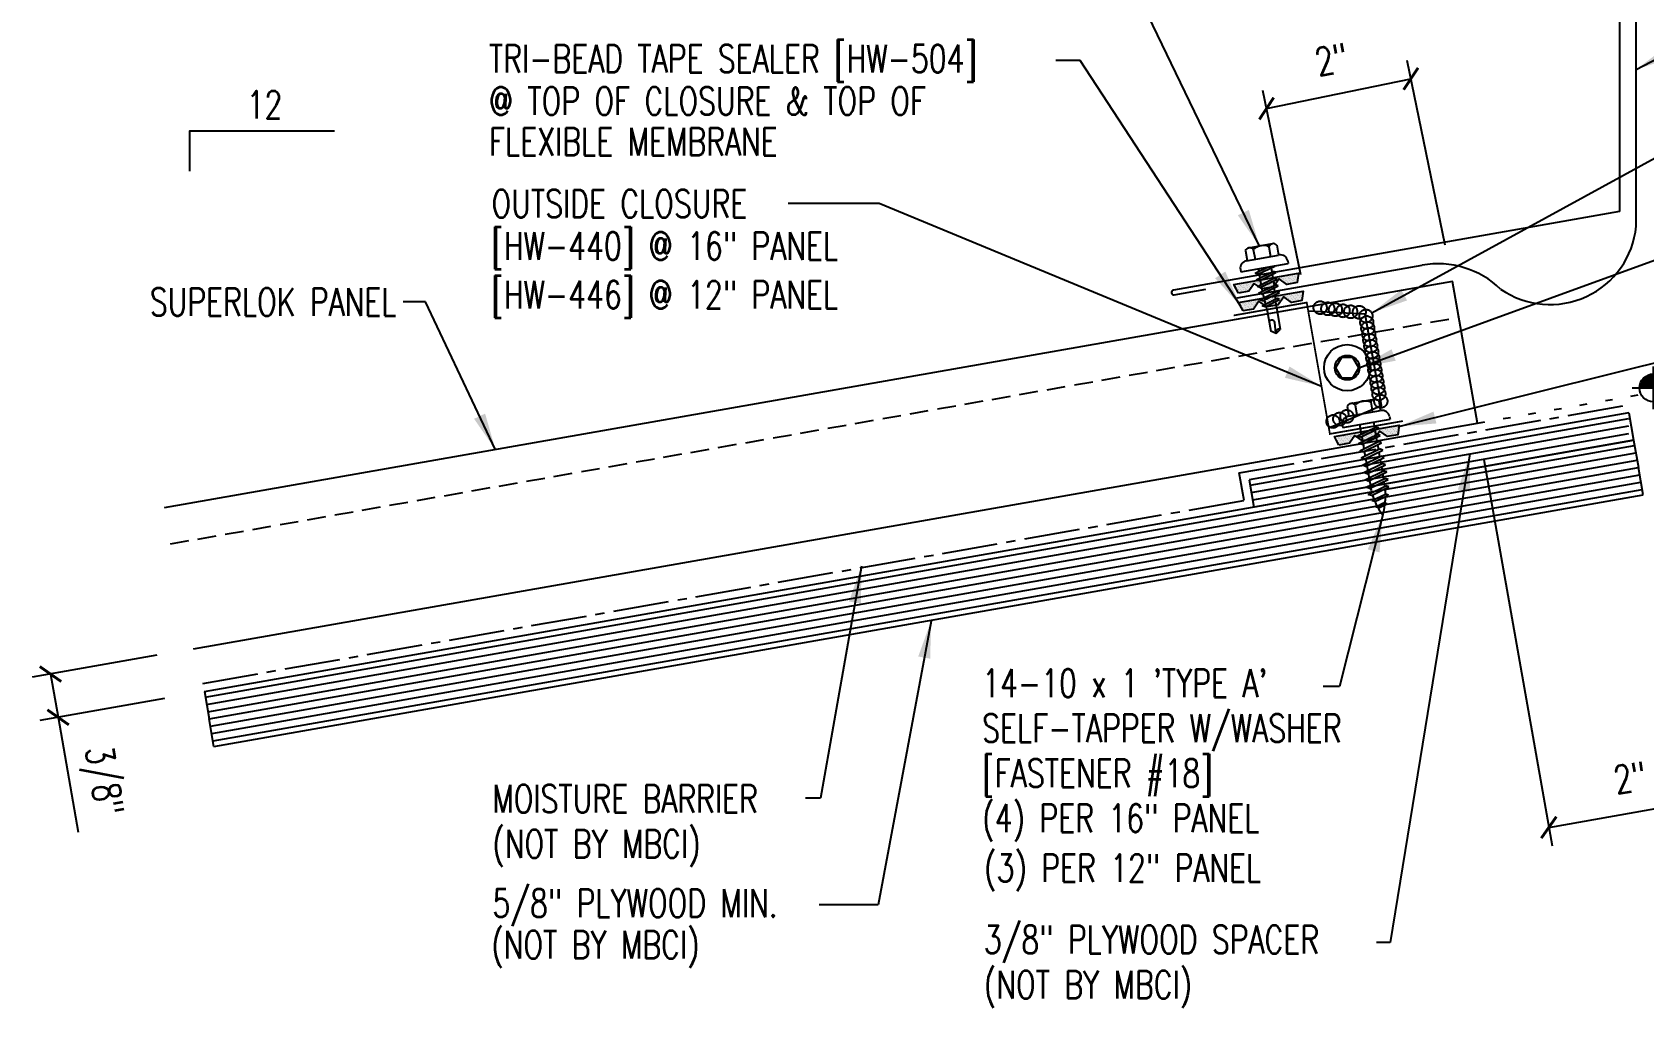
# Model space of a CAD drawing. Header units: inches. Extents: x 7.4 to 41.3, y 10.3 to 35.
# Drawn here: x 7.42 to 29.15, y 10.35 to 23.5 of the extents above; entities that cross this region are included whole.
import ezdxf
from ezdxf.enums import TextEntityAlignment as Align

# ---------------------------------------------------------------- set-up
doc = ezdxf.new("R2010")
doc.units = ezdxf.units.IN
doc.header["$MEASUREMENT"] = 0
for name, pattern in [('CENTER2', [1.125, 0.75, -0.125, 0.125, -0.125]), ('DASH2', [0.1875, 0.125, -0.0625]), ('DOT', [0.25, 0, -0.25])]:
    doc.linetypes.add(name, pattern=pattern)
for name, color, linetype in [('BARRIER', 253, 'CENTER2'), ('CLO', 3, 'Continuous'), ('DIM', 2, 'Continuous'), ('FASTENER', 9, 'Continuous'), ('MARK', 1, 'Continuous'), ('MEMBRANE', 7, 'Continuous'), ('PANEL', 11, 'Continuous'), ('SEALANT', 253, 'CENTER2'), ('SECTION', 11, 'Continuous'), ('TAPE', 8, 'Continuous'), ('TEXT', 2, 'Continuous'), ('TRIM', 6, 'Continuous'), ('WOOD', 3, 'Continuous')]:
    doc.layers.add(name, color=color, linetype=linetype)
doc.styles.add('TEXT', font='SIMPLEX', dxfattribs={"width": 0.75, "height": 6})
doc.styles.add('TEXT1', font='ROMANS.shx', dxfattribs={"width": 0.75, "height": 0.375})
doc.dimstyles.new('DETAIL', dxfattribs={"dimscale": 4, "dimtxt": 0.375, "dimasz": 0.0625, "dimexe": 0.0625, "dimexo": 0.125, "dimgap": 0.0625, "dimtad": 1, "dimdec": 4, "dimzin": 3, "dimdsep": 46, "dimlunit": 4, "dimtxsty": 'TEXT1', "dimblk": 'ARCHTICK', "dimcen": 0.0625, "dimclrd": 7, "dimclre": 7, "dimclrt": 2, "dimadec": 0, "dimazin": 0, "dimtfac": 0.59375, "dimtdec": 4, "dimtmove": 0, "dimatfit": 3, "dimfxl": 0, "dimfrac": 2, "dimtolj": 1, "dimtzin": 3, "dimarcsym": 0})
doc.dimstyles.new('DETAIL$7', dxfattribs={"dimscale": 4, "dimtxt": 6, "dimasz": 0.125, "dimexe": 0.0625, "dimexo": 0.125, "dimgap": 0.0625, "dimtad": 1, "dimdec": 5, "dimzin": 3, "dimdsep": 46, "dimlunit": 4, "dimtxsty": 'TEXT', "dimblk": 'ARCHTICK', "dimcen": 0.0625, "dimclrd": 7, "dimclre": 7, "dimclrt": 2, "dimadec": 0, "dimazin": 0, "dimtfac": 0.666667, "dimtdec": 5, "dimtmove": 0, "dimatfit": 3, "dimfxl": 0, "dimfrac": 2, "dimtolj": 1, "dimtzin": 3, "dimarcsym": 0})

# ---------------------------------------------------------------- blocks, each defined once
blk = doc.blocks.new('MB_DW4')
at = {"layer": 'FASTENER'}
for p, q in [((-0.217, 0.305), (-0.217, 0.171)), ((-0.163, 0.337), (0.159, 0.337)), ((-0.108, 0.305), (-0.108, 0.171)), ((0.105, 0.305), (0.105, 0.171)), ((0.214, 0.305), (0.214, 0.171)), ((-0.326, 0.071), (-0.326, 0.037)), ((-0.326, 0.037), (0.322, 0.037)), ((-0.226, 0.171), (0.214, 0.171)), ((-0.141, -0.014), (0.037, 0.037)), ((-0.105, -0.034), (0.137, 0.035)), ((-0.088, 0.037), (-0.088, 0.001)), ((-0.088, 0.037), (0.085, 0.037)), ((0.085, 0.037), (0.134, 0.037)), ((0.085, 0.02), (0.085, -0.041)), ((0.137, 0.035), (0.134, 0.037)), ((0.322, 0.071), (0.322, 0.037)), ((-0.105, -0.034), (-0.141, -0.014)), ((-0.141, -0.105), (0.102, -0.036)), ((-0.105, -0.125), (-0.141, -0.105)), ((-0.141, -0.196), (0.102, -0.127)), ((-0.105, -0.216), (-0.141, -0.196)), ((-0.105, -0.125), (0.137, -0.056)), ((-0.105, -0.216), (0.137, -0.147)), ((-0.088, -0.029), (-0.088, -0.09)), ((-0.088, -0.12), (-0.088, -0.181)), ((-0.084, -0.27), (-0.088, -0.211)), ((0.084, -0.223), (0.085, -0.211)), ((0.085, -0.071), (0.085, -0.131)), ((0.085, -0.162), (0.085, -0.211)), ((0.137, -0.056), (0.102, -0.036)), ((0.137, -0.147), (0.102, -0.127)), ((-0.141, -0.287), (0.102, -0.217)), ((-0.105, -0.307), (-0.141, -0.287)), ((-0.141, -0.378), (0.102, -0.308)), ((-0.105, -0.398), (-0.141, -0.378)), ((-0.122, -0.463), (0.089, -0.403)), ((-0.105, -0.307), (0.137, -0.238)), ((-0.105, -0.398), (0.137, -0.328)), ((-0.086, -0.483), (0.124, -0.423)), ((-0.078, -0.36), (-0.082, -0.3)), ((-0.071, -0.449), (-0.075, -0.389)), ((0.071, -0.408), (0.075, -0.346)), ((0.077, -0.315), (0.082, -0.253)), ((0.124, -0.423), (0.089, -0.403)), ((0.137, -0.238), (0.102, -0.217)), ((0.137, -0.328), (0.102, -0.308)), ((-0.086, -0.483), (-0.122, -0.463)), ((-0.066, -0.516), (-0.069, -0.478)), ((-0.066, -0.516), (-0.066, -0.82)), ((0.063, -0.515), (0.068, -0.439)), ((0.063, -0.516), (0.063, -0.82)), ((-0.002, -0.866), (-0.066, -0.82)), ((-0.003, -0.854), (0.009, -0.714)), ((-0.002, -0.866), (0.063, -0.82))]:
    blk.add_line(p, q, dxfattribs=at)
for centre, radius, start, end in [((-0.163, 0.274), 0.0628, 29.8754, 150.1246), ((-0.002, 0.141), 0.196, 56.9974, 123.0026), ((0.159, 0.274), 0.0628, 29.8754, 150.1246), ((-0.226, 0.071), 0.1, 90, 180), ((0.222, 0.071), 0.1, 0, 90), ((0.073, -0.516), 0.01, 175.9484, 180), ((-0.036, -0.723), 0.0461, 11.1445, 130.906), ((0.039, -0.855), 0.0422, 55.4585, 194.8454)]:
    blk.add_arc(centre, radius, start, end, dxfattribs=at)
blk = doc.blocks.new('*X2')
at = {"color": 0}
for p, q in [((-0.434, 0.135), (-0.434, 0.135)), ((-0.434, 0.123), (-0.434, 0.123)), ((-0.422, 0.141), (-0.422, 0.141)), ((-0.422, 0.129), (-0.422, 0.129)), ((-0.422, 0.117), (-0.422, 0.117)), ((-0.422, 0.105), (-0.422, 0.105)), ((-0.422, 0.094), (-0.422, 0.094)), ((-0.422, 0.082), (-0.422, 0.082)), ((-0.41, 0.135), (-0.41, 0.135)), ((-0.41, 0.123), (-0.41, 0.123)), ((-0.41, 0.111), (-0.41, 0.111)), ((-0.41, 0.1), (-0.41, 0.1)), ((-0.41, 0.088), (-0.41, 0.088)), ((-0.41, 0.076), (-0.41, 0.076)), ((-0.41, 0.064), (-0.41, 0.064)), ((-0.41, 0.053), (-0.41, 0.053)), ((-0.41, 0.041), (-0.41, 0.041)), ((-0.398, 0.141), (-0.398, 0.141)), ((-0.398, 0.129), (-0.398, 0.129)), ((-0.398, 0.117), (-0.398, 0.117)), ((-0.398, 0.105), (-0.398, 0.105)), ((-0.398, 0.094), (-0.398, 0.094)), ((-0.398, 0.082), (-0.398, 0.082)), ((-0.398, 0.07), (-0.398, 0.07)), ((-0.398, 0.059), (-0.398, 0.059)), ((-0.398, 0.047), (-0.398, 0.047)), ((-0.398, 0.035), (-0.398, 0.035)), ((-0.398, 0.023), (-0.398, 0.023)), ((-0.387, 0.135), (-0.387, 0.135)), ((-0.387, 0.123), (-0.387, 0.123)), ((-0.387, 0.111), (-0.387, 0.111)), ((-0.387, 0.1), (-0.387, 0.1)), ((-0.387, 0.088), (-0.387, 0.088)), ((-0.387, 0.076), (-0.387, 0.076)), ((-0.387, 0.064), (-0.387, 0.064)), ((-0.387, 0.053), (-0.387, 0.053)), ((-0.387, 0.041), (-0.387, 0.041)), ((-0.387, 0.029), (-0.387, 0.029)), ((-0.375, 0.141), (-0.375, 0.141)), ((-0.375, 0.129), (-0.375, 0.129)), ((-0.375, 0.117), (-0.375, 0.117)), ((-0.375, 0.105), (-0.375, 0.105)), ((-0.375, 0.094), (-0.375, 0.094)), ((-0.375, 0.082), (-0.375, 0.082)), ((-0.375, 0.07), (-0.375, 0.07)), ((-0.375, 0.059), (-0.375, 0.059)), ((-0.375, 0.047), (-0.375, 0.047)), ((-0.375, 0.035), (-0.375, 0.035)), ((-0.375, 0.023), (-0.375, 0.023)), ((-0.363, 0.135), (-0.363, 0.135)), ((-0.363, 0.123), (-0.363, 0.123)), ((-0.363, 0.111), (-0.363, 0.111)), ((-0.363, 0.1), (-0.363, 0.1)), ((-0.363, 0.088), (-0.363, 0.088)), ((-0.363, 0.076), (-0.363, 0.076)), ((-0.363, 0.064), (-0.363, 0.064)), ((-0.363, 0.053), (-0.363, 0.053)), ((-0.363, 0.041), (-0.363, 0.041)), ((-0.363, 0.029), (-0.363, 0.029)), ((-0.352, 0.141), (-0.352, 0.141)), ((-0.352, 0.129), (-0.352, 0.129)), ((-0.352, 0.117), (-0.352, 0.117)), ((-0.352, 0.105), (-0.352, 0.105)), ((-0.352, 0.094), (-0.352, 0.094)), ((-0.352, 0.082), (-0.352, 0.082)), ((-0.352, 0.07), (-0.352, 0.07)), ((-0.352, 0.059), (-0.352, 0.059)), ((-0.352, 0.047), (-0.352, 0.047)), ((-0.352, 0.035), (-0.352, 0.035)), ((-0.352, 0.023), (-0.352, 0.023)), ((-0.34, 0.135), (-0.34, 0.135)), ((-0.34, 0.123), (-0.34, 0.123)), ((-0.34, 0.111), (-0.34, 0.111)), ((-0.34, 0.1), (-0.34, 0.1)), ((-0.34, 0.088), (-0.34, 0.088)), ((-0.34, 0.076), (-0.34, 0.076)), ((-0.34, 0.064), (-0.34, 0.064)), ((-0.34, 0.053), (-0.34, 0.053)), ((-0.34, 0.041), (-0.34, 0.041)), ((-0.34, 0.029), (-0.34, 0.029)), ((-0.328, 0.141), (-0.328, 0.141)), ((-0.328, 0.129), (-0.328, 0.129)), ((-0.328, 0.117), (-0.328, 0.117)), ((-0.328, 0.105), (-0.328, 0.105)), ((-0.328, 0.094), (-0.328, 0.094)), ((-0.328, 0.082), (-0.328, 0.082)), ((-0.328, 0.07), (-0.328, 0.07)), ((-0.328, 0.059), (-0.328, 0.059)), ((-0.328, 0.047), (-0.328, 0.047)), ((-0.328, 0.035), (-0.328, 0.035)), ((-0.328, 0.023), (-0.328, 0.023)), ((-0.316, 0.135), (-0.316, 0.135)), ((-0.316, 0.123), (-0.316, 0.123)), ((-0.316, 0.111), (-0.316, 0.111)), ((-0.316, 0.1), (-0.316, 0.1)), ((-0.316, 0.088), (-0.316, 0.088)), ((-0.316, 0.076), (-0.316, 0.076)), ((-0.316, 0.064), (-0.316, 0.064)), ((-0.316, 0.053), (-0.316, 0.053)), ((-0.316, 0.041), (-0.316, 0.041)), ((-0.316, 0.029), (-0.316, 0.029)), ((-0.305, 0.141), (-0.305, 0.141)), ((-0.305, 0.129), (-0.305, 0.129)), ((-0.305, 0.117), (-0.305, 0.117)), ((-0.305, 0.105), (-0.305, 0.105)), ((-0.305, 0.094), (-0.305, 0.094)), ((-0.305, 0.082), (-0.305, 0.082)), ((-0.305, 0.07), (-0.305, 0.07)), ((-0.305, 0.059), (-0.305, 0.059)), ((-0.305, 0.047), (-0.305, 0.047)), ((-0.305, 0.035), (-0.305, 0.035)), ((-0.305, 0.023), (-0.305, 0.023)), ((-0.293, 0.135), (-0.293, 0.135)), ((-0.293, 0.123), (-0.293, 0.123)), ((-0.293, 0.111), (-0.293, 0.111)), ((-0.293, 0.1), (-0.293, 0.1)), ((-0.293, 0.088), (-0.293, 0.088)), ((-0.293, 0.076), (-0.293, 0.076)), ((-0.293, 0.064), (-0.293, 0.064)), ((-0.293, 0.053), (-0.293, 0.053)), ((-0.293, 0.041), (-0.293, 0.041)), ((-0.293, 0.029), (-0.293, 0.029)), ((-0.281, 0.141), (-0.281, 0.141)), ((-0.281, 0.129), (-0.281, 0.129)), ((-0.281, 0.117), (-0.281, 0.117)), ((-0.281, 0.105), (-0.281, 0.105)), ((-0.281, 0.094), (-0.281, 0.094)), ((-0.281, 0.082), (-0.281, 0.082)), ((-0.281, 0.07), (-0.281, 0.07)), ((-0.281, 0.059), (-0.281, 0.059)), ((-0.281, 0.047), (-0.281, 0.047)), ((-0.281, 0.035), (-0.281, 0.035)), ((-0.281, 0.023), (-0.281, 0.023)), ((-0.27, 0.135), (-0.27, 0.135)), ((-0.27, 0.123), (-0.27, 0.123)), ((-0.27, 0.111), (-0.27, 0.111)), ((-0.27, 0.1), (-0.27, 0.1)), ((-0.27, 0.088), (-0.27, 0.088)), ((-0.27, 0.076), (-0.27, 0.076)), ((-0.27, 0.064), (-0.27, 0.064)), ((-0.27, 0.053), (-0.27, 0.053)), ((-0.27, 0.041), (-0.27, 0.041)), ((-0.27, 0.029), (-0.27, 0.029)), ((-0.258, 0.141), (-0.258, 0.141)), ((-0.258, 0.129), (-0.258, 0.129)), ((-0.258, 0.117), (-0.258, 0.117)), ((-0.258, 0.105), (-0.258, 0.105)), ((-0.258, 0.094), (-0.258, 0.094)), ((-0.258, 0.082), (-0.258, 0.082)), ((-0.258, 0.07), (-0.258, 0.07)), ((-0.258, 0.059), (-0.258, 0.059)), ((-0.258, 0.047), (-0.258, 0.047)), ((-0.258, 0.035), (-0.258, 0.035)), ((-0.258, 0.023), (-0.258, 0.023)), ((-0.246, 0.135), (-0.246, 0.135)), ((-0.246, 0.123), (-0.246, 0.123)), ((-0.246, 0.111), (-0.246, 0.111)), ((-0.246, 0.1), (-0.246, 0.1)), ((-0.246, 0.088), (-0.246, 0.088)), ((-0.246, 0.076), (-0.246, 0.076)), ((-0.246, 0.064), (-0.246, 0.064)), ((-0.246, 0.053), (-0.246, 0.053)), ((-0.246, 0.041), (-0.246, 0.041)), ((-0.234, 0.141), (-0.234, 0.141)), ((-0.234, 0.129), (-0.234, 0.129)), ((-0.234, 0.117), (-0.234, 0.117)), ((-0.234, 0.105), (-0.234, 0.105)), ((-0.234, 0.094), (-0.234, 0.094)), ((-0.234, 0.082), (-0.234, 0.082)), ((-0.234, 0.07), (-0.234, 0.07)), ((-0.234, 0.059), (-0.234, 0.059)), ((-0.234, 0.047), (-0.234, 0.047)), ((-0.223, 0.135), (-0.223, 0.135)), ((-0.223, 0.123), (-0.223, 0.123)), ((-0.223, 0.111), (-0.223, 0.111)), ((-0.223, 0.1), (-0.223, 0.1)), ((-0.223, 0.088), (-0.223, 0.088)), ((-0.223, 0.076), (-0.223, 0.076)), ((-0.223, 0.064), (-0.223, 0.064)), ((-0.211, 0.141), (-0.211, 0.141)), ((-0.211, 0.129), (-0.211, 0.129)), ((-0.211, 0.117), (-0.211, 0.117)), ((-0.211, 0.105), (-0.211, 0.105)), ((-0.211, 0.094), (-0.211, 0.094)), ((-0.211, 0.082), (-0.211, 0.082)), ((-0.211, 0.07), (-0.211, 0.07)), ((-0.199, 0.135), (-0.199, 0.135)), ((-0.199, 0.123), (-0.199, 0.123)), ((-0.199, 0.111), (-0.199, 0.111)), ((-0.199, 0.1), (-0.199, 0.1)), ((-0.199, 0.088), (-0.199, 0.088)), ((-0.188, 0.141), (-0.188, 0.141)), ((-0.188, 0.129), (-0.188, 0.129)), ((-0.188, 0.117), (-0.188, 0.117)), ((-0.188, 0.105), (-0.188, 0.105)), ((-0.188, 0.094), (-0.188, 0.094)), ((-0.176, 0.135), (-0.176, 0.135)), ((-0.176, 0.123), (-0.176, 0.123)), ((-0.176, 0.111), (-0.176, 0.111)), ((-0.164, 0.141), (-0.164, 0.141)), ((-0.164, 0.129), (-0.164, 0.129)), ((-0.164, 0.117), (-0.164, 0.117)), ((-0.164, 0.105), (-0.164, 0.105)), ((-0.152, 0.135), (-0.152, 0.135)), ((-0.152, 0.123), (-0.152, 0.123)), ((-0.152, 0.111), (-0.152, 0.111)), ((-0.152, 0.1), (-0.152, 0.1)), ((-0.141, 0.141), (-0.141, 0.141)), ((-0.141, 0.129), (-0.141, 0.129)), ((-0.141, 0.117), (-0.141, 0.117)), ((-0.141, 0.105), (-0.141, 0.105)), ((-0.141, 0.094), (-0.141, 0.094)), ((-0.141, 0.082), (-0.141, 0.082)), ((-0.129, 0.135), (-0.129, 0.135)), ((-0.129, 0.123), (-0.129, 0.123)), ((-0.129, 0.111), (-0.129, 0.111)), ((-0.129, 0.1), (-0.129, 0.1)), ((-0.129, 0.088), (-0.129, 0.088)), ((-0.129, 0.076), (-0.129, 0.076)), ((-0.117, 0.141), (-0.117, 0.141)), ((-0.117, 0.129), (-0.117, 0.129)), ((-0.117, 0.117), (-0.117, 0.117)), ((-0.117, 0.105), (-0.117, 0.105)), ((-0.117, 0.094), (-0.117, 0.094)), ((-0.117, 0.082), (-0.117, 0.082)), ((-0.117, 0.07), (-0.117, 0.07)), ((-0.117, 0.059), (-0.117, 0.059)), ((-0.105, 0.135), (-0.105, 0.135)), ((-0.105, 0.123), (-0.105, 0.123)), ((-0.105, 0.111), (-0.105, 0.111)), ((-0.105, 0.1), (-0.105, 0.1)), ((-0.105, 0.088), (-0.105, 0.088)), ((-0.105, 0.076), (-0.105, 0.076)), ((-0.105, 0.064), (-0.105, 0.064)), ((-0.105, 0.053), (-0.105, 0.053)), ((-0.094, 0.141), (-0.094, 0.141)), ((-0.094, 0.129), (-0.094, 0.129)), ((-0.094, 0.117), (-0.094, 0.117)), ((-0.094, 0.105), (-0.094, 0.105)), ((-0.094, 0.094), (-0.094, 0.094)), ((-0.094, 0.082), (-0.094, 0.082)), ((-0.094, 0.07), (-0.094, 0.07)), ((-0.094, 0.059), (-0.094, 0.059)), ((-0.094, 0.047), (-0.094, 0.047)), ((-0.094, 0.035), (-0.094, 0.035)), ((-0.082, 0.135), (-0.082, 0.135)), ((-0.082, 0.123), (-0.082, 0.123)), ((-0.082, 0.111), (-0.082, 0.111)), ((-0.082, 0.1), (-0.082, 0.1)), ((-0.082, 0.088), (-0.082, 0.088)), ((-0.082, 0.076), (-0.082, 0.076)), ((-0.082, 0.064), (-0.082, 0.064)), ((-0.082, 0.053), (-0.082, 0.053)), ((-0.082, 0.041), (-0.082, 0.041)), ((-0.082, 0.029), (-0.082, 0.029)), ((-0.07, 0.141), (-0.07, 0.141)), ((-0.07, 0.129), (-0.07, 0.129)), ((-0.07, 0.117), (-0.07, 0.117)), ((-0.07, 0.105), (-0.07, 0.105)), ((-0.07, 0.094), (-0.07, 0.094)), ((-0.07, 0.082), (-0.07, 0.082)), ((-0.07, 0.07), (-0.07, 0.07)), ((-0.07, 0.059), (-0.07, 0.059)), ((-0.07, 0.047), (-0.07, 0.047)), ((-0.07, 0.035), (-0.07, 0.035)), ((-0.07, 0.023), (-0.07, 0.023)), ((-0.059, 0.135), (-0.059, 0.135)), ((-0.059, 0.123), (-0.059, 0.123)), ((-0.059, 0.111), (-0.059, 0.111)), ((-0.059, 0.1), (-0.059, 0.1)), ((-0.059, 0.088), (-0.059, 0.088)), ((-0.059, 0.076), (-0.059, 0.076)), ((-0.059, 0.064), (-0.059, 0.064)), ((-0.059, 0.053), (-0.059, 0.053)), ((-0.059, 0.041), (-0.059, 0.041)), ((-0.059, 0.029), (-0.059, 0.029)), ((-0.047, 0.141), (-0.047, 0.141)), ((-0.047, 0.129), (-0.047, 0.129)), ((-0.047, 0.117), (-0.047, 0.117)), ((-0.047, 0.105), (-0.047, 0.105)), ((-0.047, 0.094), (-0.047, 0.094)), ((-0.047, 0.082), (-0.047, 0.082)), ((-0.047, 0.07), (-0.047, 0.07)), ((-0.047, 0.059), (-0.047, 0.059)), ((-0.047, 0.047), (-0.047, 0.047)), ((-0.047, 0.035), (-0.047, 0.035)), ((-0.047, 0.023), (-0.047, 0.023)), ((-0.035, 0.135), (-0.035, 0.135)), ((-0.035, 0.123), (-0.035, 0.123)), ((-0.035, 0.111), (-0.035, 0.111)), ((-0.035, 0.1), (-0.035, 0.1)), ((-0.035, 0.088), (-0.035, 0.088)), ((-0.035, 0.076), (-0.035, 0.076)), ((-0.035, 0.064), (-0.035, 0.064)), ((-0.035, 0.053), (-0.035, 0.053)), ((-0.035, 0.041), (-0.035, 0.041)), ((-0.035, 0.029), (-0.035, 0.029)), ((-0.023, 0.141), (-0.023, 0.141)), ((-0.023, 0.129), (-0.023, 0.129)), ((-0.023, 0.117), (-0.023, 0.117)), ((-0.023, 0.105), (-0.023, 0.105)), ((-0.023, 0.094), (-0.023, 0.094)), ((-0.023, 0.082), (-0.023, 0.082)), ((-0.023, 0.07), (-0.023, 0.07)), ((-0.023, 0.059), (-0.023, 0.059)), ((-0.023, 0.047), (-0.023, 0.047)), ((-0.023, 0.035), (-0.023, 0.035)), ((-0.023, 0.023), (-0.023, 0.023)), ((-0.012, 0.135), (-0.012, 0.135)), ((-0.012, 0.123), (-0.012, 0.123)), ((-0.012, 0.111), (-0.012, 0.111)), ((-0.012, 0.1), (-0.012, 0.1)), ((-0.012, 0.088), (-0.012, 0.088)), ((-0.012, 0.076), (-0.012, 0.076)), ((-0.012, 0.064), (-0.012, 0.064)), ((-0.012, 0.053), (-0.012, 0.053)), ((-0.012, 0.041), (-0.012, 0.041)), ((-0.012, 0.029), (-0.012, 0.029)), ((0, 0.141), (0, 0.141)), ((0, 0.129), (0, 0.129)), ((0, 0.117), (0, 0.117)), ((0, 0.105), (0, 0.105)), ((0, 0.094), (0, 0.094)), ((0, 0.082), (0, 0.082)), ((0, 0.07), (0, 0.07)), ((0, 0.059), (0, 0.059)), ((0, 0.047), (0, 0.047)), ((0, 0.035), (0, 0.035)), ((0, 0.023), (0, 0.023)), ((0.012, 0.135), (0.012, 0.135)), ((0.012, 0.123), (0.012, 0.123)), ((0.012, 0.111), (0.012, 0.111)), ((0.012, 0.1), (0.012, 0.1)), ((0.012, 0.088), (0.012, 0.088)), ((0.012, 0.076), (0.012, 0.076)), ((0.012, 0.064), (0.012, 0.064)), ((0.012, 0.053), (0.012, 0.053)), ((0.012, 0.041), (0.012, 0.041)), ((0.012, 0.029), (0.012, 0.029)), ((0.023, 0.141), (0.023, 0.141)), ((0.023, 0.129), (0.023, 0.129)), ((0.023, 0.117), (0.023, 0.117)), ((0.023, 0.105), (0.023, 0.105)), ((0.023, 0.094), (0.023, 0.094)), ((0.023, 0.082), (0.023, 0.082)), ((0.023, 0.07), (0.023, 0.07)), ((0.023, 0.059), (0.023, 0.059)), ((0.023, 0.047), (0.023, 0.047)), ((0.023, 0.035), (0.023, 0.035)), ((0.023, 0.023), (0.023, 0.023)), ((0.035, 0.135), (0.035, 0.135)), ((0.035, 0.123), (0.035, 0.123)), ((0.035, 0.111), (0.035, 0.111)), ((0.035, 0.1), (0.035, 0.1)), ((0.035, 0.088), (0.035, 0.088)), ((0.035, 0.076), (0.035, 0.076)), ((0.035, 0.064), (0.035, 0.064)), ((0.035, 0.053), (0.035, 0.053)), ((0.035, 0.041), (0.035, 0.041)), ((0.035, 0.029), (0.035, 0.029)), ((0.047, 0.141), (0.047, 0.141)), ((0.047, 0.129), (0.047, 0.129)), ((0.047, 0.117), (0.047, 0.117)), ((0.047, 0.105), (0.047, 0.105)), ((0.047, 0.094), (0.047, 0.094)), ((0.047, 0.082), (0.047, 0.082)), ((0.047, 0.07), (0.047, 0.07)), ((0.047, 0.059), (0.047, 0.059)), ((0.047, 0.047), (0.047, 0.047)), ((0.047, 0.035), (0.047, 0.035)), ((0.047, 0.023), (0.047, 0.023)), ((0.059, 0.135), (0.059, 0.135)), ((0.059, 0.123), (0.059, 0.123)), ((0.059, 0.111), (0.059, 0.111)), ((0.059, 0.1), (0.059, 0.1)), ((0.059, 0.088), (0.059, 0.088)), ((0.059, 0.076), (0.059, 0.076)), ((0.059, 0.064), (0.059, 0.064)), ((0.059, 0.053), (0.059, 0.053)), ((0.059, 0.041), (0.059, 0.041)), ((0.059, 0.029), (0.059, 0.029)), ((0.07, 0.141), (0.07, 0.141)), ((0.07, 0.129), (0.07, 0.129)), ((0.07, 0.117), (0.07, 0.117)), ((0.07, 0.105), (0.07, 0.105)), ((0.07, 0.094), (0.07, 0.094)), ((0.07, 0.082), (0.07, 0.082)), ((0.07, 0.07), (0.07, 0.07)), ((0.07, 0.059), (0.07, 0.059)), ((0.07, 0.047), (0.07, 0.047)), ((0.07, 0.035), (0.07, 0.035)), ((0.07, 0.023), (0.07, 0.023)), ((0.082, 0.135), (0.082, 0.135)), ((0.082, 0.123), (0.082, 0.123)), ((0.082, 0.111), (0.082, 0.111)), ((0.082, 0.1), (0.082, 0.1)), ((0.082, 0.088), (0.082, 0.088)), ((0.082, 0.076), (0.082, 0.076)), ((0.082, 0.064), (0.082, 0.064)), ((0.082, 0.053), (0.082, 0.053)), ((0.082, 0.041), (0.082, 0.041)), ((0.082, 0.029), (0.082, 0.029)), ((0.094, 0.141), (0.094, 0.141)), ((0.094, 0.129), (0.094, 0.129)), ((0.094, 0.117), (0.094, 0.117)), ((0.094, 0.105), (0.094, 0.105)), ((0.094, 0.094), (0.094, 0.094)), ((0.094, 0.082), (0.094, 0.082)), ((0.094, 0.07), (0.094, 0.07)), ((0.094, 0.059), (0.094, 0.059)), ((0.094, 0.047), (0.094, 0.047)), ((0.094, 0.035), (0.094, 0.035)), ((0.105, 0.135), (0.105, 0.135)), ((0.105, 0.123), (0.105, 0.123)), ((0.105, 0.111), (0.105, 0.111)), ((0.105, 0.1), (0.105, 0.1)), ((0.105, 0.088), (0.105, 0.088)), ((0.105, 0.076), (0.105, 0.076)), ((0.105, 0.064), (0.105, 0.064)), ((0.105, 0.053), (0.105, 0.053)), ((0.117, 0.141), (0.117, 0.141)), ((0.117, 0.129), (0.117, 0.129)), ((0.117, 0.117), (0.117, 0.117)), ((0.117, 0.105), (0.117, 0.105)), ((0.117, 0.094), (0.117, 0.094)), ((0.117, 0.082), (0.117, 0.082)), ((0.117, 0.07), (0.117, 0.07)), ((0.117, 0.059), (0.117, 0.059)), ((0.129, 0.135), (0.129, 0.135)), ((0.129, 0.123), (0.129, 0.123)), ((0.129, 0.111), (0.129, 0.111)), ((0.129, 0.1), (0.129, 0.1)), ((0.129, 0.088), (0.129, 0.088)), ((0.129, 0.076), (0.129, 0.076)), ((0.141, 0.141), (0.141, 0.141)), ((0.141, 0.129), (0.141, 0.129)), ((0.141, 0.117), (0.141, 0.117)), ((0.141, 0.105), (0.141, 0.105)), ((0.141, 0.094), (0.141, 0.094)), ((0.141, 0.082), (0.141, 0.082)), ((0.152, 0.135), (0.152, 0.135)), ((0.152, 0.123), (0.152, 0.123)), ((0.152, 0.111), (0.152, 0.111)), ((0.152, 0.1), (0.152, 0.1)), ((0.164, 0.141), (0.164, 0.141)), ((0.164, 0.129), (0.164, 0.129)), ((0.164, 0.117), (0.164, 0.117)), ((0.164, 0.105), (0.164, 0.105)), ((0.176, 0.135), (0.176, 0.135)), ((0.176, 0.123), (0.176, 0.123)), ((0.176, 0.111), (0.176, 0.111)), ((0.188, 0.141), (0.188, 0.141)), ((0.188, 0.129), (0.188, 0.129)), ((0.188, 0.117), (0.188, 0.117)), ((0.188, 0.105), (0.188, 0.105)), ((0.188, 0.094), (0.188, 0.094)), ((0.199, 0.135), (0.199, 0.135)), ((0.199, 0.123), (0.199, 0.123)), ((0.199, 0.111), (0.199, 0.111)), ((0.199, 0.1), (0.199, 0.1)), ((0.199, 0.088), (0.199, 0.088)), ((0.211, 0.141), (0.211, 0.141)), ((0.211, 0.129), (0.211, 0.129)), ((0.211, 0.117), (0.211, 0.117)), ((0.211, 0.105), (0.211, 0.105)), ((0.211, 0.094), (0.211, 0.094)), ((0.211, 0.082), (0.211, 0.082)), ((0.211, 0.07), (0.211, 0.07)), ((0.223, 0.135), (0.223, 0.135)), ((0.223, 0.123), (0.223, 0.123)), ((0.223, 0.111), (0.223, 0.111)), ((0.223, 0.1), (0.223, 0.1)), ((0.223, 0.088), (0.223, 0.088)), ((0.223, 0.076), (0.223, 0.076)), ((0.223, 0.064), (0.223, 0.064)), ((0.234, 0.141), (0.234, 0.141)), ((0.234, 0.129), (0.234, 0.129)), ((0.234, 0.117), (0.234, 0.117)), ((0.234, 0.105), (0.234, 0.105)), ((0.234, 0.094), (0.234, 0.094)), ((0.234, 0.082), (0.234, 0.082)), ((0.234, 0.07), (0.234, 0.07)), ((0.234, 0.059), (0.234, 0.059)), ((0.234, 0.047), (0.234, 0.047)), ((0.246, 0.135), (0.246, 0.135)), ((0.246, 0.123), (0.246, 0.123)), ((0.246, 0.111), (0.246, 0.111)), ((0.246, 0.1), (0.246, 0.1)), ((0.246, 0.088), (0.246, 0.088)), ((0.246, 0.076), (0.246, 0.076)), ((0.246, 0.064), (0.246, 0.064)), ((0.246, 0.053), (0.246, 0.053)), ((0.246, 0.041), (0.246, 0.041)), ((0.258, 0.141), (0.258, 0.141)), ((0.258, 0.129), (0.258, 0.129)), ((0.258, 0.117), (0.258, 0.117)), ((0.258, 0.105), (0.258, 0.105)), ((0.258, 0.094), (0.258, 0.094)), ((0.258, 0.082), (0.258, 0.082)), ((0.258, 0.07), (0.258, 0.07)), ((0.258, 0.059), (0.258, 0.059)), ((0.258, 0.047), (0.258, 0.047)), ((0.258, 0.035), (0.258, 0.035)), ((0.258, 0.023), (0.258, 0.023)), ((0.27, 0.135), (0.27, 0.135)), ((0.27, 0.123), (0.27, 0.123)), ((0.27, 0.111), (0.27, 0.111)), ((0.27, 0.1), (0.27, 0.1)), ((0.27, 0.088), (0.27, 0.088)), ((0.27, 0.076), (0.27, 0.076)), ((0.27, 0.064), (0.27, 0.064)), ((0.27, 0.053), (0.27, 0.053)), ((0.27, 0.041), (0.27, 0.041)), ((0.27, 0.029), (0.27, 0.029)), ((0.281, 0.141), (0.281, 0.141)), ((0.281, 0.129), (0.281, 0.129)), ((0.281, 0.117), (0.281, 0.117)), ((0.281, 0.105), (0.281, 0.105)), ((0.281, 0.094), (0.281, 0.094)), ((0.281, 0.082), (0.281, 0.082)), ((0.281, 0.07), (0.281, 0.07)), ((0.281, 0.059), (0.281, 0.059)), ((0.281, 0.047), (0.281, 0.047)), ((0.281, 0.035), (0.281, 0.035)), ((0.281, 0.023), (0.281, 0.023)), ((0.293, 0.135), (0.293, 0.135)), ((0.293, 0.123), (0.293, 0.123)), ((0.293, 0.111), (0.293, 0.111)), ((0.293, 0.1), (0.293, 0.1)), ((0.293, 0.088), (0.293, 0.088)), ((0.293, 0.076), (0.293, 0.076)), ((0.293, 0.064), (0.293, 0.064)), ((0.293, 0.053), (0.293, 0.053)), ((0.293, 0.041), (0.293, 0.041)), ((0.293, 0.029), (0.293, 0.029)), ((0.305, 0.141), (0.305, 0.141)), ((0.305, 0.129), (0.305, 0.129)), ((0.305, 0.117), (0.305, 0.117)), ((0.305, 0.105), (0.305, 0.105)), ((0.305, 0.094), (0.305, 0.094)), ((0.305, 0.082), (0.305, 0.082)), ((0.305, 0.07), (0.305, 0.07)), ((0.305, 0.059), (0.305, 0.059)), ((0.305, 0.047), (0.305, 0.047)), ((0.305, 0.035), (0.305, 0.035)), ((0.305, 0.023), (0.305, 0.023)), ((0.316, 0.135), (0.316, 0.135)), ((0.316, 0.123), (0.316, 0.123)), ((0.316, 0.111), (0.316, 0.111)), ((0.316, 0.1), (0.316, 0.1)), ((0.316, 0.088), (0.316, 0.088)), ((0.316, 0.076), (0.316, 0.076)), ((0.316, 0.064), (0.316, 0.064)), ((0.316, 0.053), (0.316, 0.053)), ((0.316, 0.041), (0.316, 0.041)), ((0.316, 0.029), (0.316, 0.029)), ((0.328, 0.141), (0.328, 0.141)), ((0.328, 0.129), (0.328, 0.129)), ((0.328, 0.117), (0.328, 0.117)), ((0.328, 0.105), (0.328, 0.105)), ((0.328, 0.094), (0.328, 0.094)), ((0.328, 0.082), (0.328, 0.082)), ((0.328, 0.07), (0.328, 0.07)), ((0.328, 0.059), (0.328, 0.059)), ((0.328, 0.047), (0.328, 0.047)), ((0.328, 0.035), (0.328, 0.035)), ((0.328, 0.023), (0.328, 0.023)), ((0.34, 0.135), (0.34, 0.135)), ((0.34, 0.123), (0.34, 0.123)), ((0.34, 0.111), (0.34, 0.111)), ((0.34, 0.1), (0.34, 0.1)), ((0.34, 0.088), (0.34, 0.088)), ((0.34, 0.076), (0.34, 0.076)), ((0.34, 0.064), (0.34, 0.064)), ((0.34, 0.053), (0.34, 0.053)), ((0.34, 0.041), (0.34, 0.041)), ((0.34, 0.029), (0.34, 0.029)), ((0.352, 0.141), (0.352, 0.141)), ((0.352, 0.129), (0.352, 0.129)), ((0.352, 0.117), (0.352, 0.117)), ((0.352, 0.105), (0.352, 0.105)), ((0.352, 0.094), (0.352, 0.094)), ((0.352, 0.082), (0.352, 0.082)), ((0.352, 0.07), (0.352, 0.07)), ((0.352, 0.059), (0.352, 0.059)), ((0.352, 0.047), (0.352, 0.047)), ((0.352, 0.035), (0.352, 0.035)), ((0.352, 0.023), (0.352, 0.023)), ((0.363, 0.135), (0.363, 0.135)), ((0.363, 0.123), (0.363, 0.123)), ((0.363, 0.111), (0.363, 0.111)), ((0.363, 0.1), (0.363, 0.1)), ((0.363, 0.088), (0.363, 0.088)), ((0.363, 0.076), (0.363, 0.076)), ((0.363, 0.064), (0.363, 0.064)), ((0.363, 0.053), (0.363, 0.053)), ((0.363, 0.041), (0.363, 0.041)), ((0.363, 0.029), (0.363, 0.029)), ((0.375, 0.141), (0.375, 0.141)), ((0.375, 0.129), (0.375, 0.129)), ((0.375, 0.117), (0.375, 0.117)), ((0.375, 0.105), (0.375, 0.105)), ((0.375, 0.094), (0.375, 0.094)), ((0.375, 0.082), (0.375, 0.082)), ((0.375, 0.07), (0.375, 0.07)), ((0.375, 0.059), (0.375, 0.059)), ((0.375, 0.047), (0.375, 0.047)), ((0.375, 0.035), (0.375, 0.035)), ((0.375, 0.023), (0.375, 0.023)), ((0.387, 0.135), (0.387, 0.135)), ((0.387, 0.123), (0.387, 0.123)), ((0.387, 0.111), (0.387, 0.111)), ((0.387, 0.1), (0.387, 0.1)), ((0.387, 0.088), (0.387, 0.088)), ((0.387, 0.076), (0.387, 0.076)), ((0.387, 0.064), (0.387, 0.064)), ((0.387, 0.053), (0.387, 0.053)), ((0.387, 0.041), (0.387, 0.041)), ((0.387, 0.029), (0.387, 0.029)), ((0.398, 0.141), (0.398, 0.141)), ((0.398, 0.129), (0.398, 0.129)), ((0.398, 0.117), (0.398, 0.117)), ((0.398, 0.105), (0.398, 0.105)), ((0.398, 0.094), (0.398, 0.094)), ((0.398, 0.082), (0.398, 0.082)), ((0.398, 0.07), (0.398, 0.07)), ((0.398, 0.059), (0.398, 0.059)), ((0.398, 0.047), (0.398, 0.047)), ((0.398, 0.035), (0.398, 0.035)), ((0.398, 0.023), (0.398, 0.023)), ((0.41, 0.135), (0.41, 0.135)), ((0.41, 0.123), (0.41, 0.123)), ((0.41, 0.111), (0.41, 0.111)), ((0.41, 0.1), (0.41, 0.1)), ((0.41, 0.088), (0.41, 0.088)), ((0.41, 0.076), (0.41, 0.076)), ((0.41, 0.064), (0.41, 0.064)), ((0.41, 0.053), (0.41, 0.053)), ((0.41, 0.041), (0.41, 0.041)), ((0.422, 0.141), (0.422, 0.141)), ((0.422, 0.129), (0.422, 0.129)), ((0.422, 0.117), (0.422, 0.117)), ((0.422, 0.105), (0.422, 0.105)), ((0.422, 0.094), (0.422, 0.094)), ((0.422, 0.082), (0.422, 0.082)), ((0.434, 0.135), (0.434, 0.135)), ((0.434, 0.123), (0.434, 0.123))]:
    blk.add_line(p, q, dxfattribs=at)
blk = doc.blocks.new('MB_DBTAP')
at = {"layer": 'TAPE', "color": 9}
blk.add_lwpolyline([(-0.403, 0.018), (-0.442, 0.141), (0.442, 0.141), (0.403, 0.018), (0.26, 0.018), (0.17, 0.109), (0.079, 0.018), (0, 0.018), (-0.079, 0.018), (-0.17, 0.109), (-0.26, 0.018)], close=True, dxfattribs=at)
at = {"layer": 'TAPE', "color": 251}
blk.add_blockref('*X2', (0, 0), dxfattribs=at)
blk = doc.blocks.new('MB_516W')
blk.add_lwpolyline([(-0.078, 0.135), (-0.156, 0), (-0.078, -0.135), (0.078, -0.135), (0.156, 0), (0.078, 0.135)], close=True)
for radius in [0.312, 0.166]:
    blk.add_circle((0, 0), radius)
blk = doc.blocks.new('_ArchTick')
at = {"color": 0, "linetype": 'ByBlock', "const_width": 0.15}
blk.add_lwpolyline([(-0.5, -0.5), (0.5, 0.5)], dxfattribs=at)
blk = doc.blocks.new('*D15')
at = {"layer": 'DEFPOINTS', "color": 0}
for p in [(26.007, 22.871), (26.569, 20.139), (24.623, 19.739)]:
    blk.add_point(p, dxfattribs=at)
at = {"layer": 'DIM', "color": 7, "lineweight": -2}
for p, q in [((26.468, 20.629), (25.957, 23.116)), ((24.061, 22.47), (26.007, 22.871)), ((24.523, 20.228), (24.011, 22.715))]:
    blk.add_line(p, q, dxfattribs=at)
at = {"layer": 'DIM', "color": 7, "lineweight": -2, "xscale": 0.25, "yscale": 0.25, "zscale": 0.25}
for p, rotation in [((26.007, 22.871), 11.62576905230496), ((24.061, 22.47), 191.625769052305)]:
    blk.add_blockref('_ArchTick', p, dxfattribs=dict(at, rotation=rotation))
at = {"layer": 'DIM', "color": 2, "insert": (24.939, 23.134), "char_height": 0.375, "attachment_point": 5, "rotation": 11.6258, "style": 'TEXT1'}
blk.add_mtext('\\A1;2"', dxfattribs=at)
blk = doc.blocks.new('slopl1')
at = {"layer": 'MARK', "color": 6}
blk.add_lwpolyline([(0, 0), (0, 0.1368), (0.4871, 0.1368)], dxfattribs=at)
at = {"layer": 'MARK', "color": 2, "style": 'TEXT1', "width": 0.75}
blk.add_text('12', height=0.09375, dxfattribs=at).set_placement((0.1909, 0.1779))
blk.add_attdef('SLOPL1', text='', height=0.0938, dxfattribs=at).set_placement((-0.0549, 0.0243), align=Align.RIGHT)
blk = doc.blocks.new('wp')
at = {"layer": 'SECTION'}
for p, q in [((0, -0.0958), (0, 0.0958)), ((-0.0958, 0), (0.0958, 0))]:
    blk.add_line(p, q, dxfattribs=at)
at = {"layer": 'SECTION', "const_width": 0.0625}
for points in [[(0, 0.0312, 0.414214), (-0.0312, 0, 1)], [(0, -0.0312, 0.414214), (0.0312, 0, 1)]]:
    blk.add_lwpolyline(points, format="xyb", dxfattribs=at)
at = {"layer": 'SECTION'}
blk.add_circle((0, 0), 0.0625, dxfattribs=at)
blk = doc.blocks.new('FD-F18')
at = {"layer": 'TEXT', "style": 'TEXT1', "width": 0.75}
for s, p in [("14-10 x 1 'TYPE A'", (0.0047, -0.0408)), ('SELF-TAPPER W/WASHER', (0.0047, -0.1926)), ('[FASTENER #18]', (0.0047, -0.3444))]:
    blk.add_text(s, height=0.09375, dxfattribs=at).set_placement(p)
blk.add_attdef('(QUANTITY)', (0.0047, -0.4962), '', height=0.0938, dxfattribs=at)
at = {"layer": 'TEXT', "style": 'TEXT1', "flags": 1}
for tag, p in [('Color', (0.0311, -0.7246)), ('Calc', (0.0311, -0.7246)), ('Opt1', (0.0311, -0.7246)), ('Opt2', (0.0311, -0.7246)), ('Opt3', (0.0311, -0.7246)), ('Description', (0.0311, -0.7246)), ('Multiple', (0.0311, -0.7246)), ('Part', (0.0311, -0.7246)), ('Spare1', (0.0311, -0.9121)), ('Spare2', (0.0311, -0.9121)), ('Spare3', (0.0311, -0.9121)), ('Spare4', (0.0311, -0.9121)), ('Spare5', (0.0311, -0.9121)), ('Spare6', (0.0311, -0.9121)), ('Spare7', (0.0311, -0.9121)), ('Spare8', (0.0311, -0.9121)), ('Spare9', (0.0311, -0.9121)), ('Spare10', (0.0311, -0.9121))]:
    blk.add_attdef(tag, p, '', height=0.0938, dxfattribs=at)
blk = doc.blocks.new('A$C2160613D')
at = {"color": 9}
for p, q in [((-0.321, 0.13), (-0.072, 0.251)), ((-0.29, 0.287), (-0.267, 0.156)), ((-0.279, 0.115), (-0.029, 0.236)), ((-0.103, 0.32), (-0.09, 0.243)), ((-0.029, 0.236), (-0.072, 0.251)), ((-0.279, 0.115), (-0.321, 0.13)), ((-0.304, 0.032), (-0.054, 0.153)), ((-0.262, 0.017), (-0.304, 0.032)), ((-0.287, -0.067), (-0.037, 0.055)), ((-0.262, 0.017), (-0.012, 0.138)), ((-0.261, 0.124), (-0.25, 0.058)), ((-0.244, -0.082), (0.005, 0.04)), ((-0.244, 0.025), (-0.232, -0.04)), ((-0.084, 0.21), (-0.072, 0.144)), ((-0.066, 0.112), (-0.055, 0.046)), ((-0.012, 0.138), (-0.054, 0.153)), ((-0.049, 0.013), (-0.037, -0.053)), ((0.005, 0.04), (-0.037, 0.055)), ((-0.244, -0.082), (-0.287, -0.067)), ((-0.269, -0.165), (-0.02, -0.044)), ((-0.227, -0.18), (-0.269, -0.165)), ((-0.252, -0.264), (-0.002, -0.142)), ((-0.227, -0.18), (0.023, -0.059)), ((-0.227, -0.073), (-0.215, -0.139)), ((-0.21, -0.279), (0.04, -0.157)), ((-0.209, -0.172), (-0.198, -0.237)), ((-0.032, -0.085), (-0.02, -0.151)), ((0.023, -0.059), (-0.02, -0.044)), ((-0.014, -0.184), (-0.003, -0.25)), ((0.04, -0.157), (-0.002, -0.142)), ((-0.21, -0.279), (-0.252, -0.264)), ((-0.235, -0.362), (0.015, -0.241)), ((-0.192, -0.377), (-0.235, -0.362)), ((-0.217, -0.461), (0.032, -0.339)), ((-0.192, -0.377), (0.058, -0.256)), ((-0.192, -0.27), (-0.18, -0.336)), ((-0.175, -0.476), (0.075, -0.354)), ((-0.174, -0.369), (-0.163, -0.434)), ((0.003, -0.282), (0.015, -0.348)), ((0.058, -0.256), (0.015, -0.241)), ((0.02, -0.381), (0.032, -0.446)), ((0.075, -0.354), (0.032, -0.339)), ((-0.175, -0.476), (-0.217, -0.461)), ((-0.2, -0.561), (0.05, -0.44)), ((-0.157, -0.576), (-0.2, -0.561)), ((-0.174, -0.656), (0.062, -0.541)), ((-0.157, -0.576), (0.093, -0.455)), ((-0.157, -0.469), (-0.145, -0.535)), ((-0.131, -0.67), (0.105, -0.556)), ((-0.126, -0.739), (0.057, -0.651)), ((0.093, -0.455), (0.05, -0.44)), ((0.099, -0.665), (0.057, -0.651)), ((0.105, -0.556), (0.062, -0.541)), ((-0.131, -0.67), (-0.174, -0.656)), ((-0.084, -0.754), (-0.126, -0.739)), ((-0.084, -0.754), (0.099, -0.665)), ((-0.073, -0.823), (0.034, -0.769)), ((-0.031, -0.838), (-0.073, -0.823)), ((-0.031, -0.838), (0.076, -0.784)), ((0.076, -0.784), (0.034, -0.769))]:
    blk.add_line(p, q, dxfattribs=at)
for centre, start, end in [((0.739, -0.397), 190.9696, 195.1765), ((-0.836, -0.675), 8.2537, 12.5109), ((-0.836, -0.675), 1.6648, 6.0901), ((0.739, -0.397), 197.255, 201.3837), ((0.739, -0.397), 203.4363, 207.6723), ((0.739, -0.397), 209.1495, 216.7351), ((-0.836, -0.675), 343.2649, 352.2085), ((-0.836, -0.675), 353.5473, 359.3968)]:
    blk.add_arc(centre, 0.896, start, end, dxfattribs=at)
at = {"layer": 'FASTENER'}
for p, q in [((-0.457, 0.53), (-0.434, 0.398)), ((-0.457, 0.53), (-0.434, 0.398)), ((-0.442, 0.397), (-0.009, 0.473)), ((-0.442, 0.397), (-0.009, 0.473)), ((-0.409, 0.57), (-0.092, 0.626)), ((-0.409, 0.57), (-0.092, 0.626)), ((-0.35, 0.549), (-0.326, 0.417)), ((-0.35, 0.549), (-0.326, 0.417)), ((-0.14, 0.586), (-0.117, 0.454)), ((-0.14, 0.586), (-0.117, 0.454)), ((-0.033, 0.605), (-0.009, 0.473)), ((-0.033, 0.605), (-0.009, 0.473)), ((-0.523, 0.281), (-0.517, 0.247)), ((-0.523, 0.281), (-0.517, 0.247)), ((-0.517, 0.247), (0.121, 0.359)), ((-0.517, 0.247), (0.121, 0.359)), ((0.115, 0.393), (0.121, 0.359)), ((0.115, 0.393), (0.121, 0.359))]:
    blk.add_line(p, q, dxfattribs=at)
for centre, radius, start, end in [((-0.398, 0.509), 0.0628, 39.8754, 160.1246), ((-0.398, 0.509), 0.0628, 39.8754, 160.1246), ((-0.216, 0.406), 0.196, 66.9974, 133.0026), ((-0.216, 0.406), 0.196, 66.9974, 133.0026), ((-0.081, 0.564), 0.0628, 39.8754, 160.1246), ((-0.081, 0.564), 0.0628, 39.8754, 160.1246), ((0.016, 0.376), 0.1, 10, 100), ((0.016, 0.376), 0.1, 10, 100), ((-0.425, 0.298), 0.1, 100, 190), ((-0.425, 0.298), 0.1, 100, 190)]:
    blk.add_arc(centre, radius, start, end, dxfattribs=at)
blk = doc.blocks.new('A$C26A51744')
at = {"layer": 'WOOD'}
for p, q in [((-2.894, 2.744), (-8.013, 1.841)), ((-2.894, 2.744), (-2.829, 2.375)), ((-2.829, 2.375), (-7.948, 1.472)), ((-8.013, 1.841), (-7.948, 1.472))]:
    blk.add_line(p, q, dxfattribs=at)
at = {"layer": 'WOOD', "color": 9, "linetype": 'Continuous'}
for p, q in [((-8, 1.768), (-2.894, 2.668)), ((-7.983, 1.669), (-2.894, 2.566)), ((-7.965, 1.571), (-2.894, 2.465))]:
    blk.add_line(p, q, dxfattribs=at)

msp = doc.modelspace()

# ---------------------------------------------------------------- linework, layer by layer
at = {"layer": 'BARRIER'}
for p, q in [((23.69409, 17.55622), (28.96768, 18.47842)), ((23.75924, 17.18672), (23.69409, 17.55622)), ((9.71986, 14.71872), (23.75924, 17.18672))]:
    msp.add_line(p, q, dxfattribs=at)
at = {"layer": 'CLO', "const_width": 0.0239}
msp.add_lwpolyline([(25.90013, 18.25628), (24.91533, 18.08263), (24.60303, 19.85373), (23.61823, 19.68008)], dxfattribs=at)
at = {"layer": 'CLO'}
msp.add_lwpolyline([(24.90117, 18.16289), (25.60941, 18.46544), (25.39235, 19.69645), (24.62335, 19.73853)], dxfattribs=at)
at = {"layer": 'DIM', "linetype": 'DOT'}
msp.add_line((26.90591, 18.22831), (29.30368, 18.64992), dxfattribs=at)
at = {"layer": 'DIM', "color": 7}
for p, q in [((26.99274, 17.7359), (27.91058, 12.53054)), ((27.86717, 12.77674), (30.25996, 13.19866))]:
    msp.add_line(p, q, dxfattribs=at)
at = {"layer": 'FASTENER', "color": 7}
for p, q in [((9.09978, 15.09763), (7.41838, 14.80181)), ((7.6646, 14.84513), (7.76729, 14.26144)), ((9.20247, 14.51395), (7.52107, 14.21812)), ((7.76729, 14.26144), (8.03986, 12.71242))]:
    msp.add_line(p, q, dxfattribs=at)
at = {"layer": 'MEMBRANE'}
for p, q in [((29.04471, 20.88163), (29.04471, 26.33632)), ((23.66634, 19.91859), (26.15927, 20.35694))]:
    msp.add_line(p, q, dxfattribs=at)
for centre, radius, start, end in [((27.88321, 20.99392), 1.16692, 235.236924, 354.47802), ((26.37457, 19.16275), 1.21345, 45.97646, 100.22005)]:
    msp.add_arc(centre, radius, start, end, dxfattribs=at)
at = {"layer": 'PANEL', "color": 8, "linetype": 'DASH2', "ltscale": 2}
msp.add_line((9.28267, 16.60044), (26.65423, 19.65498), dxfattribs=at)
at = {"layer": 'PANEL'}
msp.add_lwpolyline([(9.59222, 15.18427), (26.90591, 18.22831), (26.56904, 20.13883), (9.19748, 17.0843)], dxfattribs=at)
at = {"layer": 'SEALANT'}
for centre in [(24.78424, 19.78457), (24.88775, 19.7702), (24.99002, 19.75702), (25.09352, 19.74265), (25.19579, 19.72946), (25.31125, 19.72286), (25.40142, 19.67231), (25.41261, 19.58559), (25.4262, 19.50543), (25.43979, 19.42527), (25.45338, 19.3451), (25.46697, 19.26494), (25.48056, 19.18478), (25.49415, 19.10462), (25.50774, 19.02445), (25.52133, 18.94429), (25.53492, 18.86413), (25.54851, 18.78396), (25.5621, 18.7038), (25.57569, 18.62364), (25.60215, 18.52254), (24.95628, 18.25035), (25.0481, 18.28457), (25.14459, 18.31878)]:
    msp.add_circle(centre, 0.08824, dxfattribs=at)
at = {"layer": 'TRIM'}
for p, q in [((28.82201, 27.0805), (28.82201, 21.0805)), ((28.82201, 21.0805), (22.80621, 20.01975)), ((22.81706, 19.9582), (23.24356, 20.0334))]:
    msp.add_line(p, q, dxfattribs=at)
msp.add_arc((22.81163, 19.98897), 0.03125, 100, 280, dxfattribs=at)
at = {"layer": 'WOOD', "color": 3, "linetype": 'CONTINUOUS'}
for p, q in [((9.73926, 14.60839), (29.0105, 17.99895)), ((29.0105, 17.99895), (29.07548, 17.62962)), ((29.14045, 17.2603), (29.07548, 17.62962)), ((9.86922, 13.86973), (29.14045, 17.2603)), ((9.73926, 14.60839), (9.80424, 14.23906)), ((9.86922, 13.86973), (9.80424, 14.23906))]:
    msp.add_line(p, q, dxfattribs=at)
at = {"layer": 'WOOD', "color": 9, "linetype": 'CONTINUOUS'}
for p, q in [((9.75225, 14.53452), (29.02349, 17.92508)), ((9.76958, 14.43603), (29.04082, 17.8266)), ((9.78691, 14.33755), (29.05815, 17.72811)), ((9.80424, 14.23906), (29.07548, 17.62962)), ((9.82156, 14.14057), (29.0928, 17.53114)), ((9.83889, 14.04208), (29.11013, 17.43265)), ((9.85622, 13.9436), (29.12746, 17.33416))]:
    msp.add_line(p, q, dxfattribs=at)

# ---------------------------------------------------------------- block references
at = {"layer": 'DIM', "color": 7, "xscale": 0.25, "yscale": 0.25, "zscale": 0.25, "rotation": 190}
msp.add_blockref('_ArchTick', (27.86717, 12.77674), dxfattribs=at)
at = {"layer": 'FASTENER', "rotation": 10}
msp.add_blockref('MB_DW4', (24.04201, 20.28842), dxfattribs=at)
msp.add_blockref('MB_DW4', (24.04201, 20.28842), dxfattribs=at)
at = {"layer": 'FASTENER'}
for name, p in [('MB_516W', (25.14871, 18.97594)), ('A$C2160613D', (25.60603, 17.92359)), ('A$C26A51744', (31.83911, 15.62414))]:
    msp.add_blockref(name, p, dxfattribs=at)
at = {"layer": 'FASTENER', "color": 7, "xscale": 0.25, "yscale": 0.25, "zscale": 0.25}
for p, rotation in [((7.6646, 14.84513), 99.97844334300878), ((7.76729, 14.26144), 279.9784433430088)]:
    msp.add_blockref('_ArchTick', p, dxfattribs=dict(at, rotation=rotation))
at = {"layer": 'MARK', "xscale": 4, "yscale": 4, "zscale": 4}
msp.add_blockref('slopl1', (9.54492, 21.6233), dxfattribs=at)
at = {"layer": 'TAPE'}
for p, rotation in [((24.08154, 20.03497), 9.999999999999895), ((24.14498, 19.79337), 9.999999999999895), ((24.14498, 19.79337), 9.999999999999895), ((25.4381, 17.98368), 9.999999999999899)]:
    msp.add_blockref('MB_DBTAP', p, dxfattribs=dict(at, rotation=rotation))
at = {"layer": 'TEXT', "xscale": 3, "yscale": 3, "zscale": 3}
msp.add_blockref('wp', (29.27823, 18.70315), dxfattribs=at)
at = {"layer": 'TEXT', "xscale": 4, "yscale": 4, "zscale": 4}
msp.add_blockref('FD-F18', (20.20759, 14.69843), dxfattribs=at).add_auto_attribs({'(QUANTITY)': '(4) PER 16" PANEL'})

# ---------------------------------------------------------------- texts
at = {"layer": 'DIM', "color": 2, "insert": (28.96313, 13.45042), "char_height": 0.375, "attachment_point": 5, "rotation": 10, "style": 'TEXT1'}
msp.add_mtext('\\A1;2"', dxfattribs=at)
at = {"layer": 'FASTENER', "color": 2, "insert": (8.3359, 13.39589), "char_height": 0.375, "attachment_point": 5, "rotation": 279.978443, "style": 'TEXT1'}
msp.add_mtext('\\A1;3/8"', dxfattribs=at)
at = {"layer": 'TEXT', "style": 'TEXT1', "width": 0.75}
for s, p in [('TRI-BEAD TAPE SEALER [HW-504]', (13.57611, 22.9559)), ('@ TOP OF CLOSURE & TOP OF', (13.57611, 22.38385)), ('FLEXIBLE MEMBRANE', (13.57611, 21.83682)), ('OUTSIDE CLOSURE', (13.61143, 20.99979)), ('[HW-440] @ 16" PANEL', (13.60767, 20.42985)), ('[HW-446] @ 12" PANEL', (13.60767, 19.77281)), ('MOISTURE BARRIER', (13.621, 12.97615)), ('(NOT BY MBCI)', (13.621, 12.369)), ('(3) PER 12" PANEL', (20.25183, 12.04334)), ('5/8" PLYWOOD MIN.', (13.62362, 11.56858)), ('3/8" PLYWOOD SPACER', (20.24904, 11.07763)), ('(NOT BY MBCI)', (13.60712, 11.0077)), ('(NOT BY MBCI)', (20.24904, 10.47049))]:
    msp.add_text(s, height=0.375, dxfattribs=at).set_placement(p)
msp.add_text('SUPERLOK PANEL', height=0.375, dxfattribs=at).set_placement((12.32998, 19.67469), align=Align.RIGHT)

# ---------------------------------------------------------------- dimensions: what is measured, and where the dimension line sits
at = {"layer": 'DIM'}
dim = msp.add_aligned_dim(p1=(24.62335, 19.73853), p2=(26.56904, 20.13883), distance=2.78905, dimstyle='DETAIL', dxfattribs=at)
dim.commit()
dim.dimension.update_dxf_attribs({"geometry": '*D15', "text_midpoint": (24.93878, 23.13402)})

# ---------------------------------------------------------------- leaders
for points in [[(23.96542, 20.61601), (21.78902, 25.13005), (21.3594, 25.13005)], [(25.47875, 19.71482), (34.31737, 24.55292), (34.59369, 24.55292)], [(23.70969, 19.80855), (21.55034, 23.11546), (21.22121, 23.11546)], [(25.30496, 18.97594), (34.23012, 22.22069), (34.62278, 22.22069)], [(13.66447, 17.86965), (12.7203, 19.8619), (12.41943, 19.8619)]]:
    msp.add_leader(points, dimstyle='DETAIL$7')
at = {"layer": 'FASTENER'}
for points in [[(29.04471, 22.99461), (33.60509, 25.41369), (34.64074, 25.41369)], [(24.8022, 18.72418), (18.84002, 21.18792), (17.61262, 21.18792)], [(25.84671, 18.18315), (34.09105, 20.23257), (34.55885, 20.23257)], [(26.80267, 17.81274), (25.72616, 11.22401), (25.54582, 11.22401)], [(25.62753, 16.99031), (25.04643, 14.67607), (24.82448, 14.67607)], [(18.5982, 16.30093), (18.04745, 13.16962), (17.84565, 13.16962)], [(19.537, 15.55829), (18.82661, 11.73224), (18.031, 11.73224)]]:
    msp.add_leader(points, dimstyle='DETAIL$7', dxfattribs=at)

doc.saveas('drawing.dxf')
